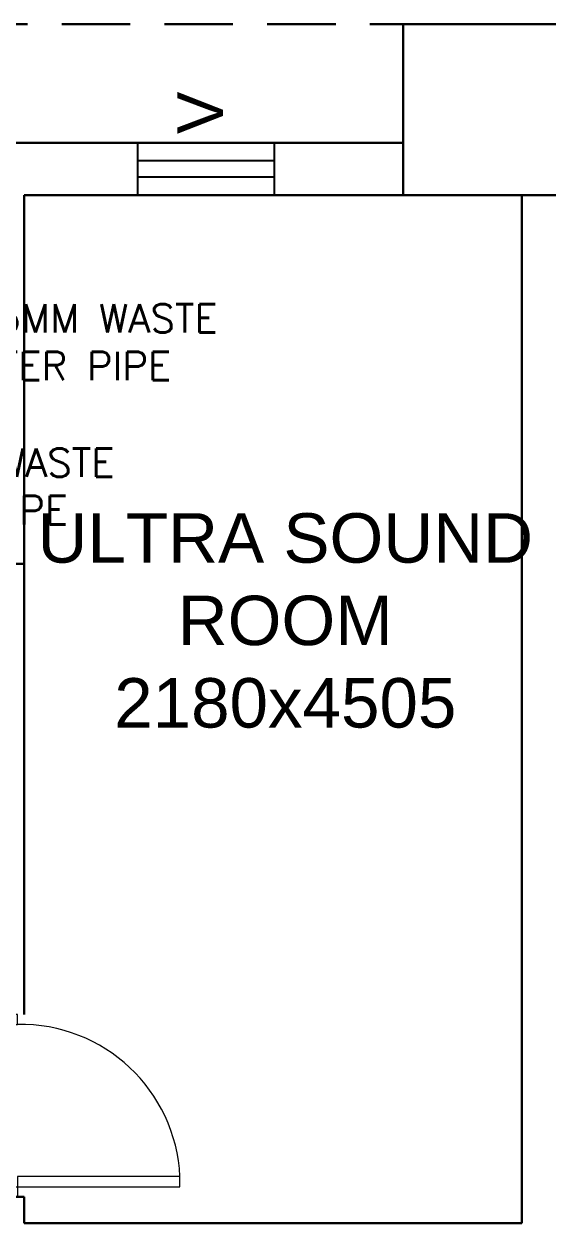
# Model space of a CAD drawing. Header units: millimetres. Extents: x 3552052 to 4144896, y -707811 to -630695.
# Drawn here: x 3935690 to 3937984, y -643215 to -637939 of the extents above; entities that cross this region are included whole.
import ezdxf

# ---------------------------------------------------------------- set-up
doc = ezdxf.new("R2010")
doc.units = ezdxf.units.MM
doc.header["$LTSCALE"] = 6
doc.header["$MEASUREMENT"] = 0
doc.linetypes.add('HIDDEN', pattern=[0.375, 0.25, -0.125])
doc.layers.get('0').update_dxf_attribs({"linetype": 'CONTINUOUS', "lineweight": 0})
for name, color, linetype, lineweight in [('Chajja', 7, 'CONTINUOUS', 0), ('COL', 5, 'CONTINUOUS', 0), ('DIM', 7, 'CONTINUOUS', 0), ('DOOR', 44, 'CONTINUOUS', 0), ('JOINERY', 7, 'CONTINUOUS', 0), ('PL- WASTE PIPE', 6, 'CONTINUOUS', 0), ('WALL', 8, 'CONTINUOUS', 0), ('Window', 161, 'CONTINUOUS', 0)]:
    doc.layers.add(name, color=color, linetype=linetype, lineweight=lineweight)
doc.styles.add('ARIAL', font='arial.ttf')
doc.styles.add('ROMANS', font='romans.shx')

# ---------------------------------------------------------------- blocks, each defined once
blk = doc.blocks.new('Z$W@#1841')
at = {"layer": 'DOOR'}
blk.add_lwpolyline([(482.5, 633.2), (482.5, -167.4), (533, -167.4), (533, 633.2)], close=True, dxfattribs=at)
for points in [[(-254.1, -217.9), (-267.6, -217.9), (-267.6, -167.4), (-317.3, -167.4), (-317.3, -267.4), (-267.6, -267.4), (-267.6, -265.2, 0.414214), (-256.3, -253.9), (-254.1, -253.9)], [(519.5, -217.9), (533, -217.9), (533, -167.4), (582.7, -167.4), (582.7, -267.4), (533, -267.4), (533, -265.2, -0.414214), (521.7, -253.9), (519.5, -253.9)]]:
    blk.add_lwpolyline(points, format="xyb", close=True, dxfattribs=at)
at = {"layer": 'DOOR', "color": 145}
blk.add_arc((518.4, -152.1), 786.1, 92.61772, 181.11293, dxfattribs=at)
blk = doc.blocks.new('AAA')
at = {"layer": 'Chajja', "color": 7, "linetype": 'HIDDEN', "lineweight": 30, "ltscale": 200}
blk.add_line((3922039.4, -680671.4), (3927584.4, -680671.4), dxfattribs=at)
at = {"layer": 'COL', "color": 7, "lineweight": 30}
blk.add_lwpolyline([(3927584.4, -681421.4), (3928334.4, -681421.4), (3928334.4, -680671.4), (3927584.4, -680671.4)], close=True, dxfattribs=at)
at = {"layer": 'WALL', "color": 7, "linetype": 'ByBlock', "lineweight": 30}
for p, q in [((3927584.4, -681191.4), (3922039.4, -681191.4)), ((3925924.6, -681421.4), (3925924.6, -683036.4)), ((3928104.5, -685926.4), (3928104.4, -681421.4)), ((3925691.6, -683036.4), (3925924.6, -683036.4)), ((3925924.6, -683036.4), (3925924.6, -685011.4)), ((3925809.6, -685811.4), (3925924.6, -685811.4)), ((3925924.6, -685811.4), (3925924.6, -685926.4)), ((3925924.6, -685926.4), (3928104.4, -685926.4))]:
    blk.add_line(p, q, dxfattribs=at)
at = {"layer": 'WALL', "color": 7, "lineweight": 30}
blk.add_line((3927584.4, -681421.4), (3925924.6, -681421.4), dxfattribs=at)
at = {"layer": 'WALL', "color": 7, "linetype": 'ByBlock', "lineweight": -3}
blk.add_lwpolyline([(3925924.6, -681421.4), (3931334.4, -681421.4), (3931334.4, -687386.4)], dxfattribs=at)
at = {"layer": 'Window', "color": 7, "lineweight": -3}
for points in [[(3927021.8, -681421.2), (3927021.8, -681191.2), (3926421.8, -681191.2), (3926421.8, -681421.2)], [(3927021.8, -681341.2), (3927021.8, -681271.2), (3926421.8, -681271.2), (3926421.8, -681341.2)]]:
    blk.add_lwpolyline(points, close=True, dxfattribs=at)
at = {"layer": 'DOOR', "color": 8, "linetype": 'Continuous', "lineweight": -3, "xscale": 0.8888888889923692, "yscale": 0.8888888889923692, "zscale": 0.8888888889923692, "rotation": 270}
blk.add_blockref('Z$W@#1841', (3926044.3, -685293.5), dxfattribs=at)
at = {"layer": 'DIM', "color": 7, "lineweight": -3, "insert": (3927068.5, -683286.4), "char_height": 216.75, "width": 2086.034, "attachment_point": 5, "style": 'ARIAL'}
blk.add_mtext('ULTRA SOUND\\PROOM\\P2180x4505', dxfattribs=at)
at = {"layer": 'JOINERY', "lineweight": -3, "style": 'ARIAL', "width": 1}
blk.add_text('V', height=200, rotation=90, dxfattribs=at).set_placement((3926795.6, -681153.6))

msp = doc.modelspace()

# ---------------------------------------------------------------- block references
at = {"color": 0, "lineweight": -3}
msp.add_blockref('AAA', (9765.7, 42732.5), dxfattribs=at)

# ---------------------------------------------------------------- texts
at = {"layer": 'PL- WASTE PIPE', "lineweight": -3, "ltscale": 5, "insert": (3935354.4, -639166.3), "char_height": 125, "width": 1332.591, "attachment_point": 1, "style": 'ROMANS'}
msp.add_mtext('%%c75MM WASTE WATER PIPE', dxfattribs=at)
at = {"layer": 'PL- WASTE PIPE', "color": 4, "lineweight": -3, "ltscale": 5, "insert": (3934902.7, -639798.5), "char_height": 125, "width": 1332.591, "attachment_point": 1, "style": 'ROMANS'}
msp.add_mtext('%%c40MM WASTE WATER PIPE', dxfattribs=at)

doc.saveas('drawing.dxf')
